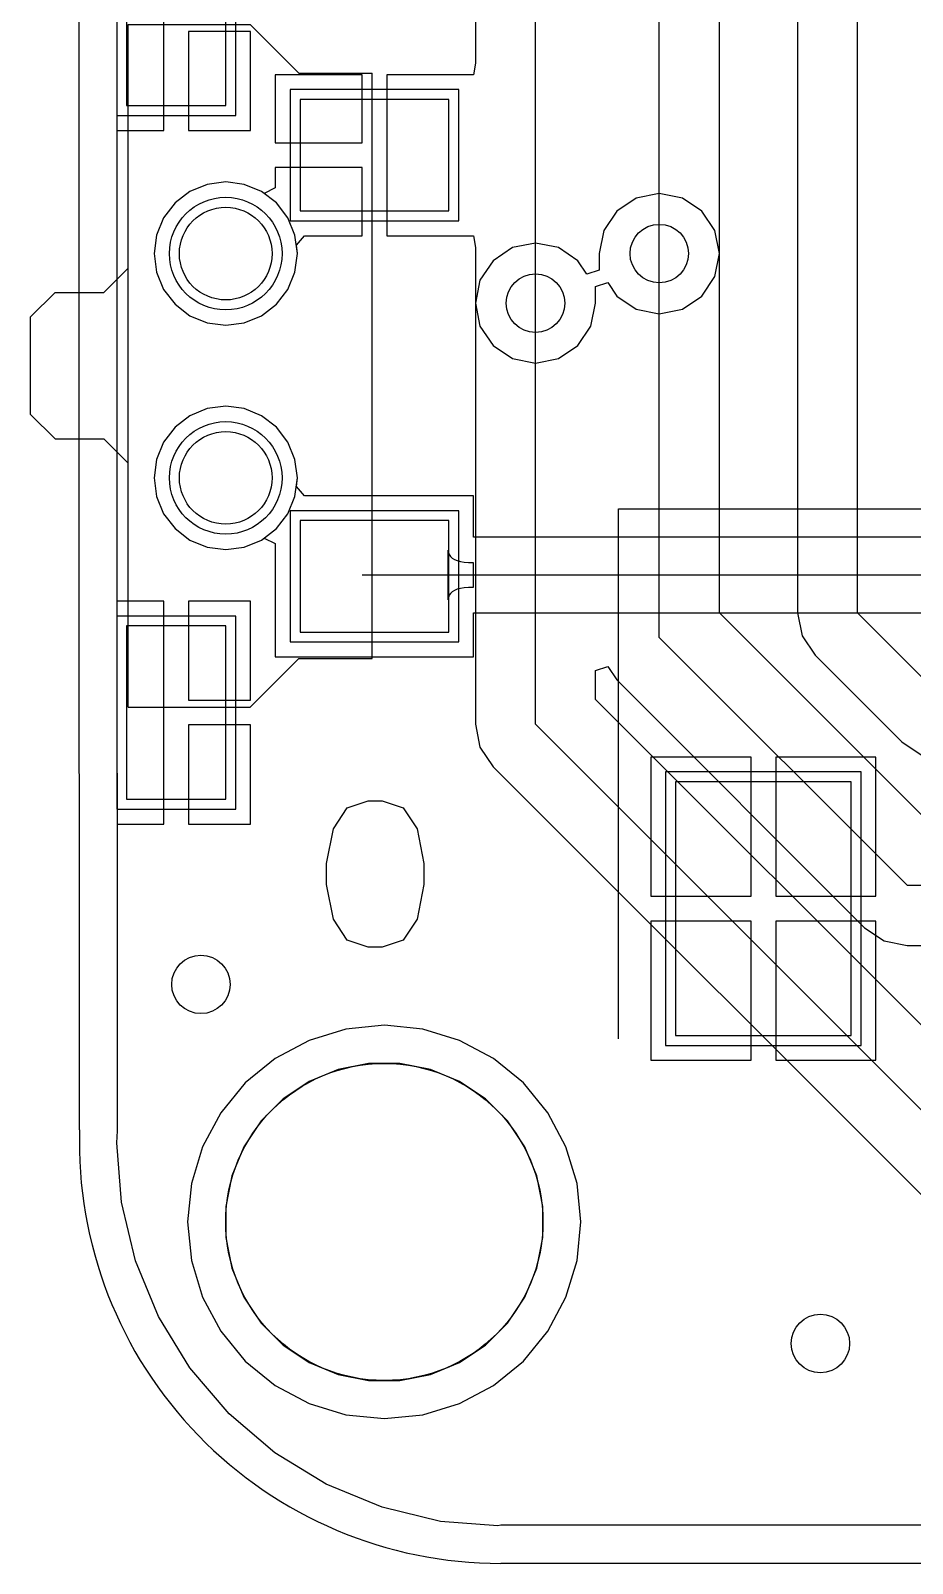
# Model space of a CAD drawing. Header units: millimetres. Extents: x 75.2 to 114.1, y 58.8 to 103.8.
# Drawn here: x 75.22 to 84.25, y 58.83 to 74.55 of the extents above; entities that cross this region are included whole.
import ezdxf

# ---------------------------------------------------------------- set-up
doc = ezdxf.new("R2010")
doc.units = ezdxf.units.MM
for name, color, linetype in [('BottomLayer', 5, 'Continuous'), ('BottomSolder', 6, 'Continuous'), ('KeepOutLayer', 6, 'Continuous'), ('MultiLayer', 9, 'Continuous'), ('TopLayer', 1, 'Continuous'), ('TopOverlay', 2, 'Continuous'), ('TopPaste', 8, 'Continuous'), ('TopSolder', 216, 'Continuous')]:
    doc.layers.add(name, color=color, linetype=linetype)

# ---------------------------------------------------------------- blocks, each defined once
blk = doc.blocks.new('____20__1')
at = {"layer": 'TopLayer'}
for p, q in [((-22.2, 3.6), (-22.2, 1)), ((-20.4, 3.6), (-22.2, 3.6)), ((-20.4, 1), (-20.4, 3.6)), ((-22.2, 1), (-20.4, 1))]:
    blk.add_line(p, q, dxfattribs=at)
at = {"layer": 'TopOverlay'}
for p, q in [((-22.784, 0.965), (-22.784, 6.401)), ((-22.784, 6.401), (3.708, 6.401))]:
    blk.add_line(p, q, dxfattribs=at)
at = {"layer": 'TopPaste'}
for p, q in [((-22.2, 3.6), (-22.2, 1)), ((-20.4, 3.6), (-22.2, 3.6)), ((-20.4, 1), (-20.4, 3.6)), ((-22.2, 1), (-20.4, 1))]:
    blk.add_line(p, q, dxfattribs=at)
at = {"layer": 'TopSolder'}
for p, q in [((-22.302, 3.702), (-22.302, 0.898)), ((-20.298, 3.702), (-22.302, 3.702)), ((-20.298, 0.898), (-20.298, 3.702)), ((-22.302, 0.898), (-20.298, 0.898))]:
    blk.add_line(p, q, dxfattribs=at)
blk = doc.blocks.new('SWITCH_SIDE_7')
at = {"layer": 'BottomLayer'}
for centre in [(0, 0), (2.3, 0)]:
    blk.add_circle(centre, 0.475, dxfattribs=at)
at = {"layer": 'BottomSolder'}
for centre in [(0, 0), (2.3, 0)]:
    blk.add_circle(centre, 0.577, dxfattribs=at)
at = {"layer": 'MultiLayer'}
for centre in [(0, 0), (2.3, 0)]:
    blk.add_circle(centre, 0.475, dxfattribs=at)
at = {"layer": 'TopLayer'}
for p, q in [((-0.437, 2.286), (-1.58, 2.286)), ((-1.58, 2.286), (-1.58, 0.762)), ((-0.437, 0.762), (-0.437, 2.286)), ((3.881, 2.286), (2.738, 2.286)), ((2.738, 2.286), (2.738, 0.762)), ((3.881, 0.762), (3.881, 2.286)), ((-1.58, 0.762), (-0.437, 0.762)), ((2.738, 0.762), (3.881, 0.762)), ((-3.295, 0), (-3.295, -1.016)), ((-1.517, 0), (-3.295, 0)), ((-1.517, -1.016), (-1.517, 0)), ((3.817, 0), (3.817, -1.016)), ((5.595, 0), (3.817, 0)), ((5.595, -1.016), (5.595, 0)), ((-3.295, -1.016), (-1.517, -1.016)), ((3.817, -1.016), (5.595, -1.016))]:
    blk.add_line(p, q, dxfattribs=at)
for centre in [(0, 0), (2.3, 0)]:
    blk.add_circle(centre, 0.475, dxfattribs=at)
at = {"layer": 'TopOverlay'}
for p, q in [((-1.85, 0.75), (-1.85, 1.5)), ((4.15, 1.5), (-1.85, 1.5)), ((4.15, 0.75), (4.15, 1.5)), ((-2.35, 0.25), (-1.85, 0.75)), ((4.65, 0.25), (4.15, 0.75)), ((-2.35, -1), (-2.35, 0.25)), ((4.65, -1), (4.65, 0.25)), ((0.15, -1), (-2.35, -1)), ((0.4, -1.25), (0.15, -1)), ((2.15, -1), (0.15, -1)), ((1.9, -1.25), (2.15, -1)), ((4.65, -1), (2.15, -1)), ((0.4, -1.75), (0.4, -1.25)), ((1.9, -1.75), (1.9, -1.25)), ((0.65, -2), (0.4, -1.75)), ((1.65, -2), (1.9, -1.75)), ((1.65, -2), (0.65, -2))]:
    blk.add_line(p, q, dxfattribs=at)
at = {"layer": 'TopPaste'}
for p, q in [((-0.437, 2.286), (-1.58, 2.286)), ((-1.58, 2.286), (-1.58, 0.762)), ((-0.437, 0.762), (-0.437, 2.286)), ((3.881, 2.286), (2.738, 2.286)), ((2.738, 2.286), (2.738, 0.762)), ((3.881, 0.762), (3.881, 2.286)), ((-1.58, 0.762), (-0.437, 0.762)), ((2.738, 0.762), (3.881, 0.762)), ((-3.295, 0), (-3.295, -1.016)), ((-1.517, 0), (-3.295, 0)), ((-1.517, -1.016), (-1.517, 0)), ((3.817, 0), (3.817, -1.016)), ((5.595, 0), (3.817, 0)), ((5.595, -1.016), (5.595, 0)), ((-3.295, -1.016), (-1.517, -1.016)), ((3.817, -1.016), (5.595, -1.016))]:
    blk.add_line(p, q, dxfattribs=at)
at = {"layer": 'TopSolder'}
for p, q in [((-0.336, 2.388), (-1.682, 2.388)), ((-1.682, 2.388), (-1.682, 0.66)), ((-0.336, 0.66), (-0.336, 2.388)), ((3.982, 2.388), (2.636, 2.388)), ((2.636, 2.388), (2.636, 0.66)), ((3.982, 0.66), (3.982, 2.388)), ((-1.682, 0.66), (-0.336, 0.66)), ((2.636, 0.66), (3.982, 0.66)), ((-3.396, 0.102), (-3.396, -1.118)), ((-1.415, 0.102), (-3.396, 0.102)), ((-1.415, -1.118), (-1.415, 0.102)), ((3.716, 0.102), (3.716, -1.118)), ((5.697, 0.102), (3.716, 0.102)), ((5.697, -1.118), (5.697, 0.102)), ((-3.396, -1.118), (-1.415, -1.118)), ((3.716, -1.118), (5.697, -1.118))]:
    blk.add_line(p, q, dxfattribs=at)
for centre in [(0, 0), (2.3, 0)]:
    blk.add_circle(centre, 0.577, dxfattribs=at)

msp = doc.modelspace()

# ---------------------------------------------------------------- linework, layer by layer
at = {"layer": 'BottomLayer'}
for p, q in [((76.104, 66.938), (76.104, 85.979)), ((83.077, 76.2), (83.077, 68.58)), ((83.693, 68.58), (83.693, 76.2)), ((77.026, 72.973), (76.848, 72.9)), ((77.216, 72.998), (77.026, 72.973)), ((77.406, 72.973), (77.216, 72.998)), ((77.584, 72.9), (77.406, 72.973)), ((76.696, 72.783), (76.579, 72.631)), ((76.848, 72.9), (76.696, 72.783)), ((77.736, 72.783), (77.584, 72.9)), ((77.853, 72.631), (77.736, 72.783)), ((81.425, 72.832), (81.226, 72.698)), ((81.661, 72.879), (81.425, 72.832)), ((81.897, 72.832), (81.661, 72.879)), ((82.096, 72.698), (81.897, 72.832)), ((76.579, 72.631), (76.506, 72.453)), ((77.926, 72.453), (77.853, 72.631)), ((81.226, 72.698), (81.092, 72.499)), ((82.23, 72.499), (82.096, 72.698)), ((76.506, 72.453), (76.481, 72.263)), ((77.951, 72.263), (77.926, 72.453)), ((81.092, 72.499), (81.045, 72.263)), ((82.277, 72.263), (82.23, 72.499)), ((80.155, 72.324), (79.956, 72.19)), ((80.391, 72.371), (80.155, 72.324)), ((80.627, 72.324), (80.391, 72.371)), ((80.826, 72.19), (80.627, 72.324)), ((76.481, 72.263), (76.506, 72.073)), ((77.926, 72.073), (77.951, 72.263)), ((79.956, 72.19), (79.822, 71.991)), ((80.918, 72.053), (80.826, 72.19)), ((81.045, 72.263), (81.045, 72.092)), ((81.661, 68.326), (81.661, 72.263)), ((82.277, 68.581), (82.277, 72.263)), ((76.506, 72.073), (76.579, 71.895)), ((77.853, 71.895), (77.926, 72.073)), ((79.822, 71.991), (79.775, 71.755)), ((81.045, 72.092), (80.918, 72.053)), ((76.579, 71.895), (76.696, 71.743)), ((77.736, 71.743), (77.853, 71.895)), ((76.696, 71.743), (76.848, 71.626)), ((77.584, 71.626), (77.736, 71.743)), ((79.775, 71.755), (79.775, 67.437)), ((80.391, 67.437), (80.391, 71.755)), ((76.848, 71.626), (77.026, 71.553)), ((77.026, 71.553), (77.216, 71.528)), ((77.216, 71.528), (77.406, 71.553)), ((77.406, 71.553), (77.584, 71.626)), ((76.848, 70.6), (76.696, 70.483)), ((77.026, 70.673), (76.848, 70.6)), ((77.216, 70.698), (77.026, 70.673)), ((77.406, 70.673), (77.216, 70.698)), ((77.584, 70.6), (77.406, 70.673)), ((77.736, 70.483), (77.584, 70.6)), ((76.696, 70.483), (76.579, 70.33)), ((77.853, 70.33), (77.736, 70.483)), ((76.579, 70.33), (76.506, 70.153)), ((77.926, 70.153), (77.853, 70.33)), ((76.506, 70.153), (76.481, 69.963)), ((77.951, 69.963), (77.926, 70.153)), ((76.481, 69.963), (76.506, 69.772)), ((77.926, 69.772), (77.951, 69.963)), ((76.506, 69.772), (76.579, 69.595)), ((77.853, 69.595), (77.926, 69.772)), ((76.579, 69.595), (76.696, 69.443)), ((77.736, 69.443), (77.853, 69.595)), ((76.696, 69.443), (76.848, 69.326)), ((76.848, 69.326), (77.026, 69.253)), ((77.406, 69.253), (77.584, 69.326)), ((77.584, 69.326), (77.736, 69.443)), ((77.026, 69.253), (77.216, 69.228)), ((77.216, 69.228), (77.406, 69.253)), ((84.456, 66.402), (82.277, 68.581)), ((83.077, 68.58), (83.124, 68.344)), ((83.693, 68.58), (84.582, 67.691)), ((81.661, 68.326), (84.201, 65.786)), ((83.124, 68.344), (83.258, 68.145)), ((83.258, 68.145), (84.147, 67.256)), ((81.007, 67.989), (81.134, 68.028)), ((81.007, 67.692), (81.007, 67.989)), ((81.134, 68.028), (81.226, 67.891)), ((81.226, 67.891), (83.766, 65.351)), ((87.25, 61.449), (81.007, 67.692)), ((79.775, 67.437), (79.822, 67.201)), ((80.391, 67.437), (86.995, 60.833)), ((79.822, 67.201), (79.956, 67.002)), ((84.147, 67.256), (84.346, 67.122)), ((79.956, 67.002), (86.56, 60.398)), ((76.106, 66.929), (76.104, 66.938)), ((76.106, 63.406), (76.106, 66.929)), ((84.201, 65.786), (88.773, 65.786)), ((83.766, 65.351), (83.965, 65.217)), ((83.965, 65.217), (84.201, 65.17)), ((84.201, 65.17), (88.773, 65.17)), ((78.448, 64.311), (78.07, 64.196)), ((78.842, 64.35), (78.448, 64.311)), ((79.235, 64.311), (78.842, 64.35)), ((79.613, 64.196), (79.235, 64.311)), ((78.07, 64.196), (77.721, 64.01)), ((79.962, 64.01), (79.613, 64.196)), ((77.721, 64.01), (77.416, 63.759)), ((80.267, 63.759), (79.962, 64.01)), ((77.416, 63.759), (77.165, 63.454)), ((80.518, 63.454), (80.267, 63.759)), ((76.106, 63.394), (76.106, 63.406)), ((76.106, 63.269), (76.106, 63.394)), ((77.165, 63.454), (76.979, 63.105)), ((80.704, 63.105), (80.518, 63.454)), ((76.098, 63.144), (76.106, 63.269)), ((76.146, 62.537), (76.098, 63.144)), ((76.979, 63.105), (76.864, 62.727)), ((80.819, 62.727), (80.704, 63.105)), ((76.864, 62.727), (76.825, 62.334)), ((80.858, 62.334), (80.819, 62.727)), ((76.29, 61.936), (76.146, 62.537)), ((76.825, 62.334), (76.864, 61.94)), ((80.819, 61.94), (80.858, 62.334)), ((76.526, 61.365), (76.29, 61.936)), ((76.864, 61.94), (76.979, 61.562)), ((80.704, 61.562), (80.819, 61.94)), ((76.979, 61.562), (77.165, 61.213)), ((80.518, 61.213), (80.704, 61.562)), ((76.849, 60.838), (76.526, 61.365)), ((77.165, 61.213), (77.416, 60.908)), ((80.267, 60.908), (80.518, 61.213)), ((77.251, 60.368), (76.849, 60.838)), ((77.416, 60.908), (77.721, 60.657)), ((79.962, 60.657), (80.267, 60.908)), ((77.721, 60.657), (78.07, 60.471)), ((79.613, 60.471), (79.962, 60.657)), ((77.72, 59.967), (77.251, 60.368)), ((78.07, 60.471), (78.448, 60.356)), ((78.448, 60.356), (78.842, 60.317)), ((78.842, 60.317), (79.235, 60.356)), ((79.235, 60.356), (79.613, 60.471)), ((78.247, 59.644), (77.72, 59.967)), ((78.818, 59.408), (78.247, 59.644)), ((79.419, 59.263), (78.818, 59.408)), ((80.004, 59.217), (79.419, 59.263)), ((80.035, 59.224), (80.004, 59.217)), ((108.993, 59.224), (80.035, 59.224))]:
    msp.add_line(p, q, dxfattribs=at)
for centre in [(81.661, 72.263), (80.391, 71.755), (76.962, 64.77), (83.312, 61.087)]:
    msp.add_circle(centre, 0.3, dxfattribs=at)
at = {"layer": 'KeepOutLayer'}
for p, q in [((75.715, 66.931), (75.715, 85.979)), ((75.717, 63.28), (75.717, 66.929)), ((80.035, 58.835), (109.118, 58.835))]:
    msp.add_line(p, q, dxfattribs=at)
msp.add_circle((78.842, 62.334), 1.626, dxfattribs=at)
msp.add_arc((80.035, 63.153), 4.32, 178.3153, 270, dxfattribs=at)
at = {"layer": 'MultiLayer'}
for p, q in [((78.367, 63.897), (78.072, 63.774)), ((78.681, 63.959), (78.367, 63.897)), ((78.842, 63.959), (78.681, 63.959)), ((79.002, 63.959), (78.842, 63.959)), ((79.316, 63.897), (79.002, 63.959)), ((79.612, 63.774), (79.316, 63.897)), ((78.072, 63.774), (77.805, 63.596)), ((79.878, 63.596), (79.612, 63.774)), ((77.805, 63.596), (77.579, 63.37)), ((80.104, 63.37), (79.878, 63.596)), ((77.579, 63.37), (77.401, 63.104)), ((80.282, 63.104), (80.104, 63.37)), ((77.401, 63.104), (77.278, 62.808)), ((80.405, 62.808), (80.282, 63.104)), ((77.278, 62.808), (77.216, 62.494)), ((80.467, 62.494), (80.405, 62.808)), ((77.216, 62.494), (77.216, 62.334)), ((80.467, 62.334), (80.467, 62.494)), ((77.216, 62.334), (77.216, 62.334)), ((77.216, 62.334), (77.216, 62.173)), ((80.467, 62.173), (80.467, 62.334)), ((77.216, 62.173), (77.278, 61.859)), ((80.405, 61.859), (80.467, 62.173)), ((77.278, 61.859), (77.401, 61.564)), ((80.282, 61.564), (80.405, 61.859)), ((77.401, 61.564), (77.579, 61.297)), ((80.104, 61.297), (80.282, 61.564)), ((77.579, 61.297), (77.805, 61.071)), ((79.878, 61.071), (80.104, 61.297)), ((77.805, 61.071), (78.072, 60.893)), ((79.612, 60.893), (79.878, 61.071)), ((78.072, 60.893), (78.367, 60.77)), ((79.316, 60.77), (79.612, 60.893)), ((78.367, 60.77), (78.681, 60.708)), ((78.681, 60.708), (78.842, 60.708)), ((78.842, 60.708), (79.002, 60.708)), ((79.002, 60.708), (79.316, 60.77))]:
    msp.add_line(p, q, dxfattribs=at)
for centre in [(81.661, 72.263), (80.391, 71.755), (76.962, 64.77), (83.312, 61.087)]:
    msp.add_circle(centre, 0.3, dxfattribs=at)
at = {"layer": 'TopLayer'}
for p, q in [((80.391, 71.755), (80.391, 84.605)), ((81.661, 72.263), (81.661, 83.312)), ((82.277, 72.263), (82.277, 83.057)), ((79.775, 82.426), (79.775, 74.216)), ((76.581, 73.526), (76.581, 74.669)), ((77.47, 74.542), (76.835, 74.542)), ((76.835, 74.542), (76.835, 73.526)), ((77.47, 73.526), (77.47, 74.542)), ((79.775, 74.216), (79.756, 74.097)), ((78.613, 74.097), (77.724, 74.097)), ((77.724, 74.097), (77.724, 73.399)), ((78.613, 73.399), (78.613, 74.097)), ((79.648, 74.097), (78.867, 74.097)), ((78.867, 74.097), (78.867, 73.272)), ((79.756, 74.097), (79.648, 74.097)), ((76.104, 68.7), (76.104, 73.526)), ((76.104, 73.526), (76.581, 73.526)), ((76.835, 73.526), (77.47, 73.526)), ((77.724, 73.399), (78.613, 73.399)), ((78.867, 73.272), (78.867, 72.446)), ((78.613, 73.145), (77.724, 73.145)), ((77.724, 73.145), (77.724, 72.936)), ((78.613, 72.446), (78.613, 73.145)), ((77.026, 72.973), (76.848, 72.9)), ((77.216, 72.998), (77.026, 72.973)), ((77.406, 72.973), (77.216, 72.998)), ((77.584, 72.9), (77.406, 72.973)), ((77.724, 72.936), (77.61, 72.879)), ((76.696, 72.783), (76.579, 72.631)), ((76.848, 72.9), (76.696, 72.783)), ((77.61, 72.879), (77.584, 72.9)), ((76.579, 72.631), (76.506, 72.453)), ((76.506, 72.453), (76.481, 72.263)), ((77.94, 72.351), (78.023, 72.446)), ((77.951, 72.263), (77.94, 72.351)), ((78.023, 72.446), (78.613, 72.446)), ((78.867, 72.446), (79.756, 72.446)), ((79.756, 72.446), (79.775, 72.327)), ((79.775, 72.327), (79.775, 71.755)), ((76.481, 72.263), (76.506, 72.073)), ((77.926, 72.073), (77.951, 72.263)), ((82.23, 72.027), (82.277, 72.263)), ((76.506, 72.073), (76.579, 71.895)), ((77.853, 71.895), (77.926, 72.073)), ((82.096, 71.828), (82.23, 72.027)), ((76.579, 71.895), (76.696, 71.743)), ((77.736, 71.743), (77.853, 71.895)), ((81.007, 71.926), (81.134, 71.965)), ((81.007, 71.755), (81.007, 71.926)), ((81.134, 71.965), (81.226, 71.828)), ((81.226, 71.828), (81.425, 71.694)), ((81.897, 71.694), (82.096, 71.828)), ((76.696, 71.743), (76.848, 71.626)), ((77.584, 71.626), (77.736, 71.743)), ((79.775, 71.755), (79.822, 71.519)), ((80.96, 71.519), (81.007, 71.755)), ((81.425, 71.694), (81.661, 71.647)), ((81.661, 71.647), (81.897, 71.694)), ((76.848, 71.626), (77.026, 71.553)), ((77.026, 71.553), (77.216, 71.528)), ((77.216, 71.528), (77.406, 71.553)), ((77.406, 71.553), (77.584, 71.626)), ((79.822, 71.519), (79.956, 71.32)), ((80.826, 71.32), (80.96, 71.519)), ((79.956, 71.32), (80.155, 71.186)), ((80.627, 71.186), (80.826, 71.32)), ((80.155, 71.186), (80.391, 71.139)), ((80.391, 71.139), (80.627, 71.186)), ((76.848, 70.6), (76.696, 70.483)), ((77.026, 70.673), (76.848, 70.6)), ((77.216, 70.698), (77.026, 70.673)), ((77.406, 70.673), (77.216, 70.698)), ((77.584, 70.6), (77.406, 70.673)), ((77.736, 70.483), (77.584, 70.6)), ((76.696, 70.483), (76.579, 70.33)), ((77.853, 70.33), (77.736, 70.483)), ((76.579, 70.33), (76.506, 70.153)), ((77.926, 70.153), (77.853, 70.33)), ((76.506, 70.153), (76.481, 69.963)), ((77.951, 69.963), (77.926, 70.153)), ((76.481, 69.963), (76.506, 69.772)), ((77.94, 69.875), (77.951, 69.963)), ((78.023, 69.779), (77.94, 69.875)), ((79.756, 69.779), (78.023, 69.779)), ((79.756, 69.357), (79.756, 69.779)), ((76.506, 69.772), (76.579, 69.595)), ((76.579, 69.595), (76.696, 69.443)), ((76.696, 69.443), (76.848, 69.326)), ((76.848, 69.326), (77.026, 69.253)), ((77.406, 69.253), (77.584, 69.326)), ((77.584, 69.326), (77.61, 69.346)), ((77.61, 69.346), (77.724, 69.29)), ((85.263, 69.357), (79.756, 69.357)), ((77.026, 69.253), (77.216, 69.228)), ((77.216, 69.228), (77.406, 69.253)), ((77.724, 69.29), (77.724, 68.128)), ((79.496, 68.714), (79.496, 69.222)), ((79.496, 69.222), (79.498, 69.198)), ((79.498, 69.198), (79.506, 69.176)), ((79.506, 69.176), (79.519, 69.157)), ((79.519, 69.157), (79.537, 69.141)), ((79.537, 69.141), (79.56, 69.127)), ((79.56, 69.127), (79.588, 69.115)), ((79.588, 69.115), (79.622, 69.107)), ((79.622, 69.107), (79.66, 69.1)), ((79.66, 69.1), (79.704, 69.096)), ((79.704, 69.096), (79.753, 69.095)), ((79.753, 69.095), (79.753, 68.841)), ((78.613, 68.968), (90.544, 68.968)), ((79.66, 68.836), (79.622, 68.83)), ((79.704, 68.84), (79.66, 68.836)), ((79.753, 68.841), (79.704, 68.84)), ((76.581, 68.7), (76.104, 68.7)), ((76.581, 67.557), (76.581, 68.7)), ((77.47, 68.7), (76.835, 68.7)), ((76.835, 68.7), (76.835, 67.684)), ((77.47, 67.684), (77.47, 68.7)), ((79.498, 68.738), (79.496, 68.714)), ((79.506, 68.76), (79.498, 68.738)), ((79.519, 68.779), (79.506, 68.76)), ((79.537, 68.795), (79.519, 68.779)), ((79.56, 68.809), (79.537, 68.795)), ((79.588, 68.821), (79.56, 68.809)), ((79.622, 68.83), (79.588, 68.821)), ((79.756, 68.128), (79.756, 68.58)), ((79.756, 68.58), (90.383, 68.58)), ((77.724, 68.128), (79.756, 68.128)), ((76.835, 67.684), (77.47, 67.684)), ((76.581, 66.414), (76.581, 67.557)), ((77.47, 67.43), (76.835, 67.43)), ((76.835, 67.43), (76.835, 66.414)), ((77.47, 66.414), (77.47, 67.43)), ((82.601, 67.1), (81.574, 67.1)), ((81.574, 67.1), (81.574, 65.673)), ((82.601, 65.673), (82.601, 67.1)), ((83.882, 67.1), (82.855, 67.1)), ((82.855, 67.1), (82.855, 65.673)), ((83.882, 65.673), (83.882, 67.1)), ((76.106, 63.406), (76.106, 66.414)), ((76.106, 66.414), (76.581, 66.414)), ((76.835, 66.414), (77.47, 66.414)), ((81.574, 65.673), (82.601, 65.673)), ((82.855, 65.673), (83.882, 65.673)), ((82.601, 65.419), (81.574, 65.419)), ((81.574, 65.419), (81.574, 63.992)), ((82.601, 63.992), (82.601, 65.419)), ((83.882, 65.419), (82.855, 65.419)), ((82.855, 65.419), (82.855, 63.992)), ((83.882, 63.992), (83.882, 65.419)), ((78.448, 64.311), (78.07, 64.196)), ((78.842, 64.35), (78.448, 64.311)), ((79.235, 64.311), (78.842, 64.35)), ((79.613, 64.196), (79.235, 64.311)), ((78.07, 64.196), (77.721, 64.01)), ((79.962, 64.01), (79.613, 64.196)), ((77.721, 64.01), (77.416, 63.759)), ((80.267, 63.759), (79.962, 64.01)), ((81.574, 63.992), (82.601, 63.992)), ((82.855, 63.992), (83.882, 63.992)), ((77.416, 63.759), (77.165, 63.454)), ((80.518, 63.454), (80.267, 63.759)), ((76.106, 63.394), (76.106, 63.406)), ((76.106, 63.269), (76.106, 63.394)), ((77.165, 63.454), (76.979, 63.105)), ((80.704, 63.105), (80.518, 63.454)), ((76.098, 63.144), (76.106, 63.269)), ((76.146, 62.537), (76.098, 63.144)), ((76.979, 63.105), (76.864, 62.727)), ((80.819, 62.727), (80.704, 63.105)), ((76.864, 62.727), (76.825, 62.334)), ((80.858, 62.334), (80.819, 62.727)), ((76.29, 61.936), (76.146, 62.537)), ((76.825, 62.334), (76.864, 61.94)), ((80.819, 61.94), (80.858, 62.334)), ((76.526, 61.365), (76.29, 61.936)), ((76.864, 61.94), (76.979, 61.562)), ((80.704, 61.562), (80.819, 61.94)), ((76.979, 61.562), (77.165, 61.213)), ((80.518, 61.213), (80.704, 61.562)), ((76.849, 60.838), (76.526, 61.365)), ((77.165, 61.213), (77.416, 60.908)), ((80.267, 60.908), (80.518, 61.213)), ((77.251, 60.368), (76.849, 60.838)), ((77.416, 60.908), (77.721, 60.657)), ((79.962, 60.657), (80.267, 60.908)), ((77.721, 60.657), (78.07, 60.471)), ((79.613, 60.471), (79.962, 60.657)), ((77.72, 59.967), (77.251, 60.368)), ((78.07, 60.471), (78.448, 60.356)), ((78.448, 60.356), (78.842, 60.317)), ((78.842, 60.317), (79.235, 60.356)), ((79.235, 60.356), (79.613, 60.471)), ((78.247, 59.644), (77.72, 59.967)), ((78.818, 59.408), (78.247, 59.644)), ((79.419, 59.263), (78.818, 59.408)), ((80.004, 59.217), (79.419, 59.263)), ((80.035, 59.224), (80.004, 59.217)), ((108.993, 59.224), (80.035, 59.224))]:
    msp.add_line(p, q, dxfattribs=at)
for centre in [(81.661, 72.263), (80.391, 71.755), (76.962, 64.77), (83.312, 61.087)]:
    msp.add_circle(centre, 0.3, dxfattribs=at)
at = {"layer": 'TopOverlay'}
for p, q in [((78.462, 66.579), (78.677, 66.651)), ((78.677, 66.651), (78.82, 66.651)), ((78.82, 66.651), (79.034, 66.579)), ((78.32, 66.365), (78.462, 66.579)), ((79.034, 66.579), (79.177, 66.365)), ((78.248, 66.008), (78.32, 66.365)), ((79.177, 66.365), (79.248, 66.008)), ((78.248, 65.794), (78.248, 66.008)), ((79.248, 66.008), (79.248, 65.794)), ((78.32, 65.437), (78.248, 65.794)), ((79.248, 65.794), (79.177, 65.437)), ((78.462, 65.222), (78.32, 65.437)), ((79.177, 65.437), (79.034, 65.222)), ((78.677, 65.151), (78.462, 65.222)), ((79.034, 65.222), (78.82, 65.151)), ((78.82, 65.151), (78.677, 65.151))]:
    msp.add_line(p, q, dxfattribs=at)

# ---------------------------------------------------------------- block references
for name, p, rotation in [('SWITCH_SIDE_7', (77.216, 72.263), 270), ('____20__1', (104.028, 63.246), 360)]:
    msp.add_blockref(name, p, dxfattribs=dict(rotation=rotation))

doc.saveas('drawing.dxf')
